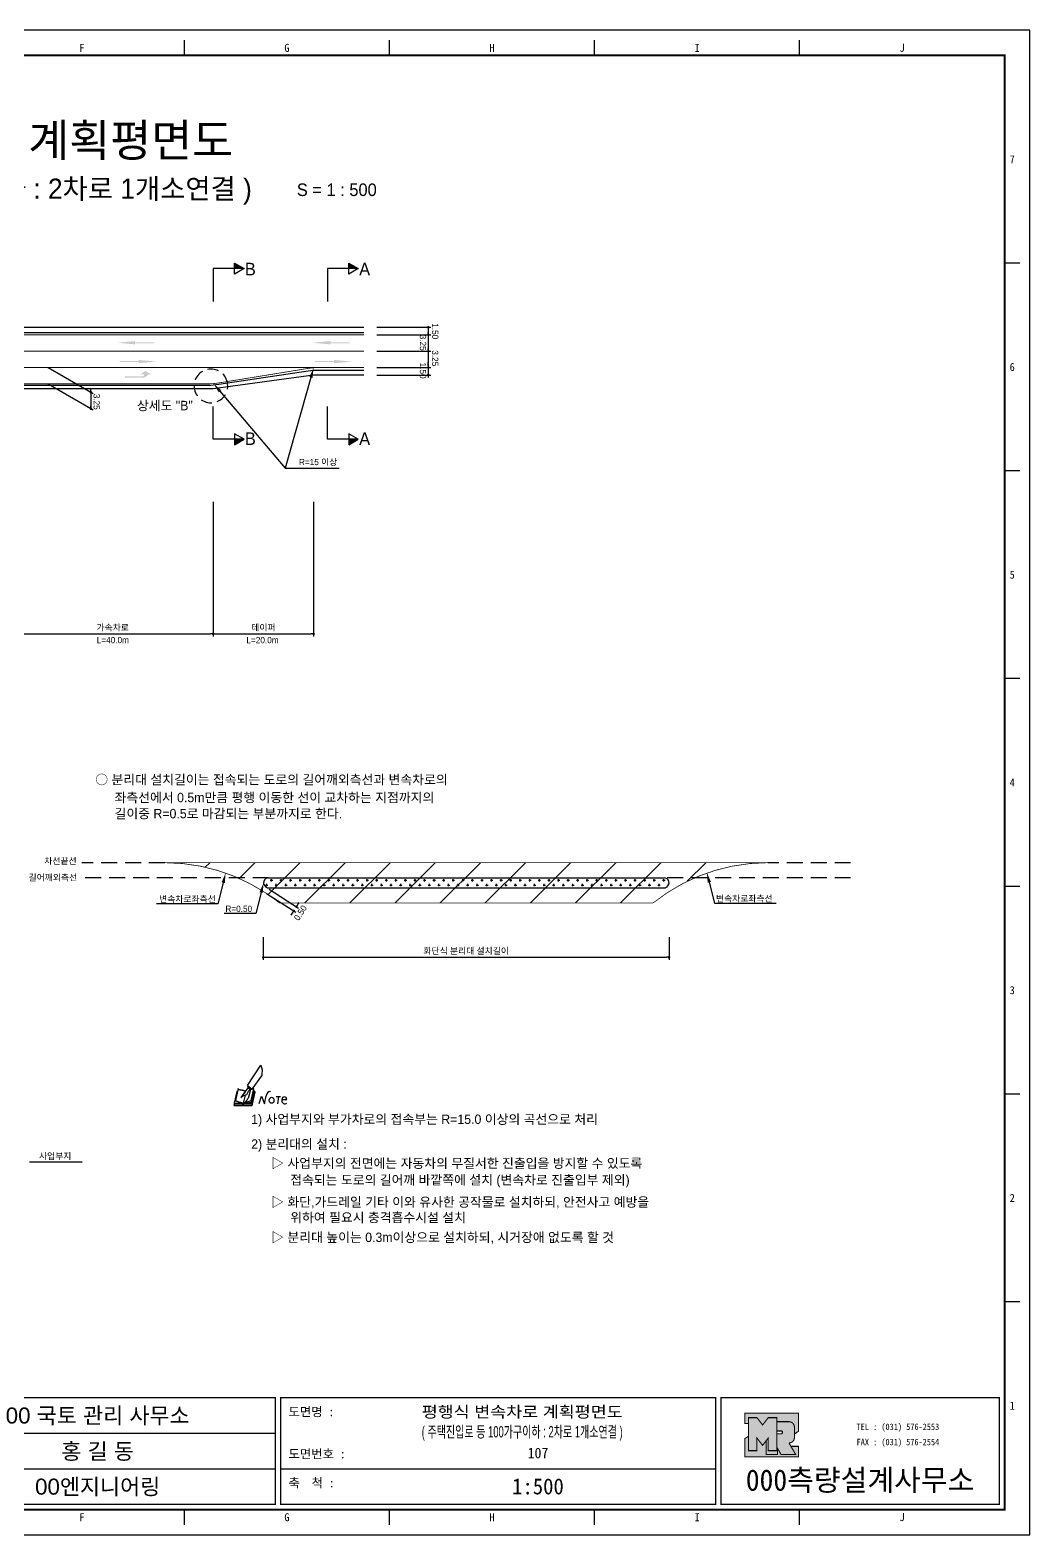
# Model space of a CAD drawing. Header units: millimetres. Extents: x 511 to 935, y -9 to 291.
# Drawn here: x 735.6 to 934.6, y -8.8 to 290.6 of the extents above; entities that cross this region are included whole.
import ezdxf
from ezdxf.enums import TextEntityAlignment as Align

# ---------------------------------------------------------------- set-up
doc = ezdxf.new("R2010")
doc.units = ezdxf.units.MM
doc.linetypes.add('HIDDEN', pattern=[9.525, 6.35, -3.175])
for name, color, linetype in [('CC-GSTR-0004', 4, 'Continuous'), ('CM-LANE-0030', 30, 'Continuous'), ('CZ-DIMT-0002', 7, 'Continuous'), ('CZ-LIN1-0007', 7, 'Continuous'), ('CZ-LIN2-0003', 3, 'Continuous'), ('CZ-LINE-0001', 7, 'Continuous'), ('CZ-TEXT-BOX0', 7, 'Continuous'), ('TITLE', 7, 'Continuous')]:
    doc.layers.add(name, color=color, linetype=linetype)
doc.styles.add('견고딕', font='arial.ttf')
doc.styles.add('돋움', font='')
doc.styles.add('돋음체', font='')
doc.styles.get('돋움').set_extended_font_data('Dotum')
doc.styles.get('돋음체').set_extended_font_data('DotumChe')

# ---------------------------------------------------------------- blocks, each defined once
blk = doc.blocks.new('note')
for p, q in [((0.85, 3.5), (3.53, 7.57)), ((3.53, 7.57), (3.8, 6.64)), ((3.8, 6.64), (3.69, 5.72)), ((1, 3.1), (0.75, 2.77)), ((0.85, 3.5), (1.8, 2.79)), ((1, 3.4), (0.85, 3.21)), ((0.85, 3.21), (1.52, 2.71)), ((1.8, 2.79), (3.74, 5.46)), ((3.69, 5.72), (3.74, 5.46)), ((-1.24, 2.36), (-1.77, 0)), ((-1.77, 0), (1.77, 0)), ((-1.77, 0), (-1.77, -0.3)), ((-1.53, 0.52), (-1.55, 0.54)), ((-1.01, 2.9), (-1.53, 0.52)), ((-1.48, 0.48), (-1.53, 0.52)), ((-1.43, 0.44), (-1.48, 0.48)), ((-1.38, 0.41), (-1.43, 0.44)), ((-1.33, 0.4), (-1.38, 0.41)), ((-1.27, 0.37), (-1.33, 0.4)), ((-1.22, 0.35), (-1.27, 0.37)), ((-1.13, 2.36), (-1.24, 2.36)), ((-1.17, 0.33), (-1.22, 0.35)), ((-1.12, 0.32), (-1.17, 0.33)), ((-1.02, 0.25), (-1.12, 0.32)), ((-0.97, 0.22), (-1.02, 0.25)), ((-1, 2.9), (-1.01, 2.9)), ((-0.98, 2.85), (-1, 2.9)), ((-0.95, 2.8), (-0.98, 2.85)), ((-0.93, 0.21), (-0.97, 0.22)), ((-0.9, 2.75), (-0.95, 2.8)), ((-0.88, 0.19), (-0.93, 0.21)), ((-0.85, 2.72), (-0.9, 2.75)), ((-0.8, 0.18), (-0.88, 0.19)), ((-0.79, 2.69), (-0.85, 2.72)), ((-0.75, 0.17), (-0.8, 0.18)), ((-0.74, 2.68), (-0.79, 2.69)), ((-0.7, 0.16), (-0.75, 0.17)), ((-0.69, 2.65), (-0.74, 2.68)), ((-0.64, 0.15), (-0.7, 0.16)), ((-0.64, 2.65), (-0.69, 2.65)), ((-0.59, 2.63), (-0.64, 2.65)), ((-0.58, 0.14), (-0.64, 0.15)), ((-0.54, 2.62), (-0.59, 2.63)), ((-0.53, 0.13), (-0.58, 0.14)), ((-0.48, 2.61), (-0.54, 2.62)), ((-0.48, 0.12), (-0.53, 0.13)), ((-0.43, 2.61), (-0.48, 2.61)), ((-0.43, 0.11), (-0.48, 0.12)), ((0.75, 2.77), (-0.46, 1.16)), ((0.37, 2.24), (-0.46, 1.16)), ((-0.46, 1.16), (-0.08, 1.47)), ((-0.38, 2.59), (-0.43, 2.61)), ((-0.38, 0.08), (-0.43, 0.11)), ((-0.33, 2.59), (-0.38, 2.59)), ((-0.29, 0.06), (-0.38, 0.08)), ((-0.27, 2.58), (-0.33, 2.59)), ((-0.23, 0.05), (-0.29, 0.06)), ((-0.22, 2.57), (-0.27, 2.58)), ((-0.16, 0.04), (-0.23, 0.05)), ((-0.17, 2.56), (-0.22, 2.57)), ((-0.12, 2.55), (-0.17, 2.56)), ((-0.11, 0.03), (-0.16, 0.04)), ((-0.07, 2.53), (-0.12, 2.55)), ((-0.04, 0.02), (-0.11, 0.03)), ((-0.08, 1.47), (0.72, 1.75)), ((-0.01, 2.51), (-0.07, 2.53)), ((-0.05, -0.3), (-0.05, 0)), ((0, 0), (-0.04, 0.02)), ((0.04, 2.5), (-0.01, 2.51)), ((0.37, 1.63), (0, 0)), ((0, 0), (1.6, 0.53)), ((0, 0), (1.65, 0.18)), ((0, 0.01), (0.06, 0.04)), ((0, -0.3), (0, 0)), ((0.09, 2.48), (0.04, 2.5)), ((0.05, -0.3), (0.05, 0)), ((0.06, 0.04), (0.11, 0.07)), ((0.14, 2.48), (0.09, 2.48)), ((0.11, 0.07), (0.16, 0.09)), ((0.2, 2.47), (0.14, 2.48)), ((0.16, 0.09), (0.21, 0.12)), ((0.26, 2.43), (0.18, 2.46)), ((0.21, 0.12), (0.27, 0.14)), ((0.34, 2.4), (0.26, 2.43)), ((0.27, 0.14), (0.36, 0.19)), ((0.45, 2.37), (0.34, 2.4)), ((0.36, 0.19), (0.41, 0.22)), ((0.41, 0.22), (0.46, 0.27)), ((0.46, 0.27), (0.51, 0.3)), ((0.51, 0.3), (0.56, 0.34)), ((0.56, 0.34), (0.6, 0.4)), ((0.6, 0.4), (0.64, 0.45)), ((0.64, 0.45), (0.67, 0.51)), ((0.67, 0.51), (0.74, 0.58)), ((0.72, 1.75), (1.16, 2.53)), ((0.74, 0.58), (0.79, 0.63)), ((0.79, 0.63), (0.83, 0.68)), ((0.83, 0.68), (0.86, 0.73)), ((0.86, 0.73), (0.89, 0.79)), ((0.89, 0.84), (0.92, 0.89)), ((0.89, 0.79), (0.89, 0.84)), ((0.92, 0.89), (0.96, 0.95)), ((0.96, 0.95), (1.01, 0.97)), ((1.47, 2.74), (1.01, 0.97)), ((1.16, 2.53), (1.37, 2.82)), ((2.13, 2.84), (1.44, 2.63)), ((1.52, 2.71), (1.66, 2.9)), ((1.6, 0.53), (2.13, 2.84)), ((1.65, 0.18), (2.19, 2.48)), ((1.77, 0), (2.3, 2.36)), ((1.77, -0.3), (2.3, 2.07)), ((1.77, -0.38), (2.3, 1.99)), ((1.77, -0.44), (2.3, 1.93)), ((1.77, 0), (1.77, -0.3)), ((2.19, 2.48), (2.04, 2.47)), ((2.3, 2.36), (2.16, 2.36)), ((2.3, 2.36), (2.3, 2.07)), ((3.21, -0.08), (3.68, 1.4)), ((3.68, 1.4), (4.26, -0.14)), ((4.26, -0.14), (4.56, 1.44)), ((6.55, 1.34), (7.46, 1.34)), ((7.01, 1.34), (6.87, -0.11)), ((7.71, 0.77), (7.71, 0.55)), ((7.71, 0.77), (8.67, 0.77)), ((-1.77, -0.3), (1.77, -0.3)), ((-1.77, -0.43), (-1.77, -0.3)), ((-1.77, -0.37), (1.77, -0.37)), ((-1.77, -0.43), (1.77, -0.43))]:
    blk.add_line(p, q)
for centre, major_axis, start_param, end_param in [((0.4, 2.31), (0.0702, 0.0702), 3.283946, 6.425539), ((5.68, 1.23), (-0.806, 0.806), -0.591174, 0.597824), ((5.66, 0.58), (-0.378, 0.378), 3.926991, 10.210176), ((8.3, 0.49), (0.422, 0.422), 2.265602, 4.634911), ((8.19, 0.77), (-0.342, 0.342), 3.926991, 7.068583)]:
    blk.add_ellipse(centre, major_axis=major_axis, ratio=1, start_param=start_param, end_param=end_param)
blk = doc.blocks.new('_Dot')
at = {"color": 0, "linetype": 'ByBlock', "lineweight": -2}
blk.add_line((-0.5, 0), (-1, 0), dxfattribs=at)
at = {"color": 0, "linetype": 'ByBlock', "const_width": 0.5}
blk.add_lwpolyline([(-0.25, 0, 1), (0.25, 0, 1)], format="xyb", close=True, dxfattribs=at)

msp = doc.modelspace()

# ---------------------------------------------------------------- hatches: boundary and pattern name
at = {"layer": 'CM-LANE-0030'}
h = msp.add_hatch(dxfattribs=at)
h.set_pattern_fill('ANSI31', color=256, scale=2, style=0)
h.set_pattern_definition([(45, (-543.4213, -336.681), (-4.490128, 4.490128), [])])
h.paths.add_polyline_path([(762.43, 124.96, -0.170323), (785.23, 116.96), (859.63, 116.96, -0.170323), (882.43, 124.96)])
at = {"layer": 'CZ-LIN1-0007'}
for points in [[(756.49, 228.73), (756.49, 228.51), (760.32, 228.51), (760.32, 228.3), (756.49, 228.3), (756.49, 228.08), (752.84, 228.4)], [(795.38, 228.73), (795.38, 228.51), (799.2, 228.51), (799.2, 228.3), (795.38, 228.3), (795.38, 228.08), (791.73, 228.4)], [(757.22, 224.98), (757.22, 224.76), (753.4, 224.76), (753.4, 224.55), (757.22, 224.55), (757.22, 224.33), (760.87, 224.65)], [(796.1, 224.98), (796.1, 224.76), (792.28, 224.76), (792.28, 224.55), (796.1, 224.55), (796.1, 224.33), (799.75, 224.65)], [(758.05, 221.44, 0.267976), (759.08, 222.13), (759.71, 222.13), (758.53, 222.79), (757.59, 222.14), (758.28, 222.13, -0.504994), (757.97, 221.72), (754.51, 221.7), (754.51, 221.42)]]:
    msp.add_hatch(color=256, dxfattribs=at).paths.add_polyline_path(points)
at = {"layer": 'CZ-LIN2-0003'}
h = msp.add_hatch(dxfattribs=at)
h.set_pattern_fill('CROSS', color=256, scale=0.15, style=0)
h.set_pattern_definition([(0, (-543.4213, -336.6813), (0.9525, 0.9525), [0.47625, -1.42875]), (90, (-543.1832, -336.9194), (-0.9525, 0.9525), [0.47625, -1.42875])])
h.paths.add_polyline_path([(783.07, 121.96, 0.750696), (782.53, 120.12, -0.001926), (782.78, 119.96), (862.08, 119.96, -0.001926), (862.33, 120.12, 0.750696), (861.79, 121.96)])
at = {"layer": 'CZ-LINE-0001'}
for points in [[(776.27, 244.24), (776.27, 243.14), (778.17, 243.14)], [(799.03, 244.24), (799.03, 243.14), (800.93, 243.14)], [(778.17, 209.19), (776.27, 209.19), (776.27, 208.09)], [(800.93, 209.19), (799.03, 209.19), (799.03, 208.09)]]:
    msp.add_hatch(color=256, dxfattribs=at).paths.add_polyline_path(points)
at = {"layer": 'TITLE', "ltscale": 150}
h = msp.add_hatch(color=8, dxfattribs=at)
edge = h.paths.add_edge_path()
edge.add_line((888.56, 15.46), (877.89, 15.46))
edge.add_line((877.89, 15.46), (877.89, 13.38))
edge.add_line((877.89, 13.38), (878.6, 13.38))
edge.add_line((878.6, 13.38), (878.6, 14.55))
edge.add_line((878.6, 14.55), (880.29, 14.55))
edge.add_line((880.29, 14.55), (881.42, 13.1))
edge.add_line((881.42, 13.1), (882.55, 14.55))
edge.add_line((882.55, 14.55), (884.24, 14.55))
edge.add_line((884.24, 14.55), (884.24, 13.75))
edge.add_line((884.24, 13.75), (886.68, 13.75))
edge.add_arc((886.68, 12.69), 1.07, 0, 90, ccw=False)
edge.add_line((887.75, 12.69), (887.75, 11.32))
edge.add_line((887.75, 11.32), (888.56, 11.83))
edge.add_line((888.56, 11.83), (888.56, 15.46))
h.paths.add_polyline_path([(882.11, 9.93), (881.42, 9.05), (880.29, 10.5), (880.29, 7.99), (878.6, 7.99), (878.6, 10.84), (877.89, 10.4), (877.89, 6.77), (888.56, 6.77), (888.56, 8.85), (887.06, 8.85), (888.02, 7.2), (885.11, 7.2), (884.41, 8.41), (884.41, 7.2), (882.11, 7.2)])
msp.add_hatch(color=5, dxfattribs=at).paths.add_polyline_path([(884.24, 14.55), (882.55, 14.55), (881.42, 13.1), (880.29, 14.55), (878.6, 14.55), (878.6, 7.99), (880.29, 7.99), (880.29, 10.5), (881.42, 9.05), (882.55, 10.5), (882.55, 7.99), (884.24, 7.99)])
h = msp.add_hatch(color=161, dxfattribs=at)
edge = h.paths.add_edge_path()
edge.add_arc((886.68, 12.69), 1.07, 360, 450)
edge.add_line((886.68, 13.75), (884.24, 13.75))
edge.add_line((884.24, 13.75), (884.24, 11.9))
edge.add_line((884.24, 11.9), (885.24, 11.9))
edge.add_arc((885.24, 11.79), 0.113, 0, 90, ccw=False)
edge.add_line((885.35, 11.79), (885.35, 11.48))
edge.add_arc((885.24, 11.48), 0.113, 270, 360, ccw=False)
edge.add_line((885.24, 11.36), (884.24, 11.36))
edge.add_line((884.24, 11.36), (884.24, 7.99))
edge.add_line((884.24, 7.99), (882.55, 7.99))
edge.add_line((882.55, 7.99), (882.55, 10.5))
edge.add_line((882.55, 10.5), (882.11, 9.93))
edge.add_line((882.11, 9.93), (882.11, 7.2))
edge.add_line((882.11, 7.2), (884.41, 7.2))
edge.add_line((884.41, 7.2), (884.41, 8.41))
edge.add_line((884.41, 8.41), (885.11, 7.2))
edge.add_line((885.11, 7.2), (888.02, 7.2))
edge.add_line((888.02, 7.2), (886.68, 9.51))
edge.add_arc((886.68, 10.58), 1.07, 270, 360)
edge.add_line((887.75, 10.58), (887.75, 12.69))

# ---------------------------------------------------------------- linework, layer by layer
at = {"color": 0, "linetype": 'ByBlock', "lineweight": -2}
for p, q in [((814.86, 231.22), (814.86, 230.97)), ((814.86, 230.22), (814.86, 230.47)), ((814.86, 229.72), (814.86, 229.47)), ((814.86, 226.97), (814.86, 227.22)), ((814.86, 226.47), (814.86, 226.22)), ((814.86, 223.72), (814.86, 223.97)), ((814.86, 223.72), (814.86, 223.97)), ((814.86, 221.72), (814.86, 221.47)), ((814.86, 221.72), (814.86, 221.47)), ((747.67, 218.82), (747.67, 219.07)), ((747.66, 215.57), (747.66, 215.82)), ((747.67, 218.32), (747.67, 218.07)), ((787.92, 115.15), (787.79, 114.94)), ((788.74, 116.41), (788.87, 116.62)), ((735.45, 65.43), (735.7, 65.43))]:
    msp.add_line(p, q, dxfattribs=at)
at = {"color": 0, "linetype": 'ByBlock', "const_width": 0.25}
for points in [[(814.86, 231.35, 1), (814.86, 231.6, 1)], [(814.86, 230.1, 1), (814.86, 229.85, 1)], [(814.86, 229.85, 1), (814.86, 230.1, 1)], [(814.86, 226.85, 1), (814.86, 226.6, 1)], [(814.86, 226.6, 1), (814.86, 226.85, 1)], [(814.86, 223.6, 1), (814.86, 223.35, 1)], [(814.86, 223.6, 1), (814.86, 223.35, 1)], [(814.86, 221.85, 1), (814.86, 222.1, 1)], [(814.86, 221.85, 1), (814.86, 222.1, 1)], [(747.67, 218.69, 1), (747.67, 218.44, 1)], [(747.67, 218.44, 1), (747.67, 218.69, 1)], [(747.66, 215.44, 1), (747.66, 215.19, 1)], [(787.99, 115.26, 1), (788.13, 115.47, 1)], [(788.67, 116.31, 1), (788.54, 116.1, 1)]]:
    msp.add_lwpolyline(points, format="xyb", close=True, dxfattribs=at)
at = {"layer": 'CC-GSTR-0004'}
for points in [[(632.03, 231.47), (802.03, 231.47)], [(632.03, 230.47), (802.03, 230.47)]]:
    msp.add_lwpolyline(points, dxfattribs=at)
for points in [[(717.28, 205.22, -0.414214), (732.03, 219.97), (770.91, 219.97), (770.91, 219.97, 0.03724), (773.14, 220.14), (790.92, 222.81, -0.03724), (793.15, 222.97), (793.15, 222.97), (802.03, 222.97)], [(802.03, 221.97), (793.06, 221.97), (793.06, 221.97, 0.034174), (791.01, 221.83), (773.05, 219.36), (773.05, 219.36, -0.034174), (771, 219.22), (771, 219.22), (732.03, 219.22, 0.414214), (718.03, 205.22)]]:
    msp.add_lwpolyline(points, format="xyb", dxfattribs=at)
at = {"layer": 'CM-LANE-0030', "const_width": 0.15}
msp.add_lwpolyline([(632.03, 226.72), (802.03, 226.72)], dxfattribs=at)
msp.add_lwpolyline([(859.63, 116.96), (785.23, 116.96, 0.170323), (762.43, 124.96), (882.43, 124.96, 0.170323)], format="xyb", close=True, dxfattribs=at)
at = {"layer": 'CZ-LIN1-0007', "const_width": 0.15}
for points in [[(632.03, 229.97), (802.03, 229.97)], [(732.03, 223.47), (762.64, 223.47)]]:
    msp.add_lwpolyline(points, dxfattribs=at)
msp.add_lwpolyline([(802.03, 223.47), (793.24, 223.47, 0.040295), (790.83, 223.28), (773.23, 220.42), (773.23, 220.42, -0.040295), (770.82, 220.22), (770.82, 220.22), (732.03, 220.22, 0.414214), (717.03, 205.22)], format="xyb", dxfattribs=at)
at = {"layer": 'CZ-LIN1-0007', "linetype": 'HIDDEN', "const_width": 0.15}
msp.add_lwpolyline([(762.64, 223.47), (793.24, 223.47)], dxfattribs=at)
at = {"layer": 'CZ-LIN2-0003'}
for p, q in [((782.78, 119.96), (862.08, 119.96)), ((783.07, 121.96), (861.79, 121.96))]:
    msp.add_line(p, q, dxfattribs=at)
at = {"layer": 'CZ-LIN2-0003', "color": 1}
msp.add_line((788.87, 116.62), (789.15, 117.04), dxfattribs=at)
at = {"layer": 'CZ-LIN2-0003'}
for points in [[(782.78, 119.96, 0.001926), (782.53, 120.12, 0.001926)], [(862.33, 120.12, 0.001926), (862.08, 119.96)]]:
    msp.add_lwpolyline(points, format="xyb", dxfattribs=at)
for centre, start, end in [((783.07, 120.96), 90, 237.5816), ((861.79, 120.96), 302.4184, 90)]:
    msp.add_arc(centre, 1, start, end, dxfattribs=at)
at = {"layer": 'CZ-LINE-0001'}
for p, q in [((778.17, 243.14), (772.03, 243.14)), ((772.03, 243.14), (772.03, 236.6)), ((776.27, 242.04), (776.27, 244.24)), ((776.27, 244.24), (778.17, 243.14)), ((778.17, 243.14), (776.27, 242.04)), ((800.93, 243.14), (794.79, 243.14)), ((794.79, 243.14), (794.79, 236.6)), ((799.03, 242.04), (799.03, 244.24)), ((799.03, 244.24), (800.93, 243.14)), ((800.93, 243.14), (799.03, 242.04)), ((804.63, 231.47), (815.36, 231.47)), ((814.86, 230.97), (814.86, 221.97)), ((804.63, 229.97), (815.36, 229.97)), ((804.63, 229.97), (815.36, 229.97)), ((804.63, 226.72), (815.36, 226.72)), ((739.17, 223.47), (748.17, 218.28)), ((804.63, 223.47), (815.36, 223.47)), ((804.63, 221.97), (815.36, 221.97)), ((804.63, 221.97), (815.36, 221.97)), ((814.86, 223.97), (814.86, 224.47)), ((739.16, 220.22), (748.16, 215.03)), ((747.67, 218.07), (747.67, 215.06)), ((772.03, 209.19), (772.03, 215.73)), ((794.79, 209.19), (794.79, 215.73)), ((778.17, 209.19), (776.27, 210.29)), ((776.27, 210.29), (776.27, 208.09)), ((800.93, 209.19), (799.03, 210.29)), ((799.03, 210.29), (799.03, 208.09)), ((778.17, 209.19), (772.03, 209.19)), ((776.27, 208.09), (778.17, 209.19)), ((800.93, 209.19), (794.79, 209.19)), ((799.03, 208.09), (800.93, 209.19)), ((786.34, 203.42), (797.12, 203.42)), ((772.03, 196.75), (772.03, 169.98)), ((772.03, 196.75), (772.03, 169.98)), ((792.03, 196.75), (792.03, 169.98)), ((732.53, 170.48), (771.53, 170.48)), ((772.53, 170.48), (791.53, 170.48)), ((782.65, 118.85), (788.48, 115.09)), ((783.2, 119.69), (789.02, 115.93)), ((787.79, 114.94), (787.52, 114.52)), ((782, 110.17), (782, 105.64)), ((862.79, 110.17), (862.79, 105.64)), ((782.5, 106.14), (862.29, 106.14)), ((735.7, 65.43), (745.92, 65.43))]:
    msp.add_line(p, q, dxfattribs=at)
at = {"layer": 'CZ-LINE-0001', "linetype": 'HIDDEN', "ltscale": 0.35}
msp.add_line((774.91, 220.2), (774.91, 220.21), dxfattribs=at)
at = {"layer": 'CZ-LINE-0001', "linetype": 'HIDDEN', "ltscale": 0.5}
for p, q in [((762.43, 124.96), (745.91, 124.96)), ((898.95, 124.96), (882.43, 124.96)), ((783.07, 121.96), (745.91, 121.96)), ((898.95, 121.96), (861.79, 121.96))]:
    msp.add_line(p, q, dxfattribs=at)
at = {"layer": 'CZ-LINE-0001'}
for points in [[(773.38, 218.75), (786.34, 203.42)], [(791.49, 221.5), (786.34, 203.42)], [(774.02, 120.97), (772.97, 116.79), (760.74, 116.79)], [(781.58, 119.02), (780.53, 114.84), (774.19, 114.84)]]:
    msp.add_lwpolyline(points, dxfattribs=at)
at = {"layer": 'CZ-LINE-0001', "extrusion": (0, 0, -1)}
msp.add_lwpolyline([(-870.81, 121.07), (-871.86, 116.89), (-884.09, 116.89)], dxfattribs=at)
at = {"layer": 'CZ-LINE-0001', "linetype": 'HIDDEN', "ltscale": 0.35}
msp.add_arc((771.59, 219.81), 3.35, 6.7667, 6.749, dxfattribs=at)
at = {"layer": 'CZ-LINE-0001'}
for points in [[(791.17, 221.59), (792.03, 223.42), (791.81, 221.41)], [(773.13, 218.53), (772.09, 220.28), (773.64, 218.96)], [(773.7, 121.05), (774.51, 122.91), (774.35, 120.89)], [(781.26, 119.11), (782.07, 120.96), (781.9, 118.94)]]:
    msp.add_solid(points, dxfattribs=at)
at = {"layer": 'CZ-LINE-0001', "extrusion": (0, 0, -1)}
msp.add_solid([(-871.13, 121.15), (-870.32, 123.01), (-870.49, 120.99)], dxfattribs=at)
at = {"layer": 'TITLE', "color": 7, "linetype": 'Continuous'}
for p, q in [((766.31, 285.56), (766.31, 288.59)), ((807.13, 285.56), (807.13, 288.59)), ((847.96, 285.56), (847.96, 288.59)), ((888.78, 285.56), (888.78, 288.59)), ((932.63, 244.23), (929.61, 244.23)), ((932.63, 202.9), (929.61, 202.9)), ((932.63, 161.58), (929.61, 161.58)), ((932.63, 120.25), (929.61, 120.25)), ((932.63, 78.92), (929.61, 78.92)), ((932.63, 37.59), (929.61, 37.59)), ((766.31, -6.76), (766.31, -3.74)), ((807.13, -6.76), (807.13, -3.74)), ((847.96, -6.76), (847.96, -3.74)), ((888.78, -6.76), (888.78, -3.74))]:
    msp.add_line(p, q, dxfattribs=at)
at = {"layer": 'TITLE', "ltscale": 150}
for p, q in [((697.77, 11.47), (784.38, 11.47)), ((697.77, 4.4), (784.38, 4.4)), ((785.44, 4.4), (872.05, 4.4))]:
    msp.add_line(p, q, dxfattribs=at)
at = {"layer": 'TITLE'}
msp.add_line((929.72, -3.74), (520.86, -3.74), dxfattribs=at)
msp.add_lwpolyline([(511.28, -8.77), (934.64, -8.77), (934.64, 290.6), (511.28, 290.6)], close=True, dxfattribs=at)
at = {"layer": 'TITLE', "linetype": 'Continuous', "const_width": 0.403}
msp.add_lwpolyline([(521.36, -3.74), (521.36, 285.56), (929.61, 285.56), (929.61, -3.74)], close=True, dxfattribs=at)
at = {"layer": 'TITLE', "ltscale": 150}
for points, const_width in [([(784.38, -2.68), (697.77, -2.68), (697.77, 18.54), (784.38, 18.54)], 0.265), ([(785.44, 18.54), (872.05, 18.54), (872.05, -2.68), (785.44, -2.68)], 0.265), ([(928.55, 18.54), (928.55, -2.68), (873.11, -2.68), (873.11, 18.54), (928.55, 18.54)], 0.265), ([(884.24, 14.55), (882.55, 14.55), (881.42, 13.1), (880.29, 14.55), (878.6, 14.55), (878.6, 7.99), (880.29, 7.99), (880.29, 10.5), (881.42, 9.05), (882.55, 10.5), (882.55, 7.99), (884.24, 7.99)], 0.212), ([(882.11, 9.93), (881.42, 9.05), (880.29, 10.5), (880.29, 7.99), (878.6, 7.99), (878.6, 10.84), (877.89, 10.4), (877.89, 6.77), (888.56, 6.77), (888.56, 8.85), (887.06, 8.85), (888.02, 7.2), (885.11, 7.2), (884.41, 8.41), (884.41, 7.2), (882.11, 7.2)], 0.212)]:
    msp.add_lwpolyline(points, close=True, dxfattribs=dict(at, const_width=const_width))
at = {"layer": 'TITLE', "ltscale": 150, "const_width": 0.212}
for points in [[(888.56, 15.46), (877.89, 15.46), (877.89, 13.38), (878.6, 13.38), (878.6, 14.55), (880.29, 14.55), (881.42, 13.1), (882.55, 14.55), (884.24, 14.55), (884.24, 13.75), (886.68, 13.75, -0.414214), (887.75, 12.69), (887.75, 11.32), (888.56, 11.83)], [(887.75, 12.69, 0.414214), (886.68, 13.75), (884.24, 13.75), (884.24, 11.9), (885.24, 11.9, -0.414214), (885.35, 11.79), (885.35, 11.48, -0.414214), (885.24, 11.36), (884.24, 11.36), (884.24, 7.99), (882.55, 7.99), (882.55, 10.5), (882.11, 9.93), (882.11, 7.2), (884.41, 7.2), (884.41, 8.41), (885.11, 7.2), (888.02, 7.2), (886.68, 9.51, 0.414214), (887.75, 10.58)]]:
    msp.add_lwpolyline(points, format="xyb", close=True, dxfattribs=at)

# ---------------------------------------------------------------- block references
at = {"layer": 'CZ-LINE-0001', "xscale": 0.5, "yscale": 0.5, "zscale": 0.5}
for p in [(772.03, 170.48), (792.03, 170.48), (862.79, 106.14)]:
    msp.add_blockref('_Dot', p, dxfattribs=at)
at = {"layer": 'CZ-LINE-0001', "xscale": 0.5, "yscale": 0.5, "zscale": 0.5, "rotation": 180}
for p in [(772.03, 170.48), (782, 106.14)]:
    msp.add_blockref('_Dot', p, dxfattribs=at)
at = {"layer": 'CZ-TEXT-BOX0'}
msp.add_blockref('note', (778, 77.11), dxfattribs=at)

# ---------------------------------------------------------------- texts
at = {"layer": 'CZ-DIMT-0002', "style": '돋움'}
for s, height, p in [('B', 2.5, (779.43, 243.06)), ('A', 2.5, (802.19, 243.06)), ('상세도 "B"', 1.875, (762.41, 215.91)), ('B', 2.5, (779.43, 209.32)), ('A', 2.5, (802.19, 209.32)), ('R=15 이상', 1.25, (792.93, 204.68)), ('L=40.0m', 1.25, (752.06, 169.25)), ('L=20.0m', 1.25, (781.86, 169.25)), ('차선끝선', 1.25, (741.63, 125.3))]:
    msp.add_text(s, height=height, dxfattribs=at).set_placement(p, align=Align.MIDDLE_CENTER)
for s, p in [('1.50', (815.61, 232.28)), ('3.25', (813.18, 230.01)), ('3.25', (815.61, 226.9)), ('1.50', (813.18, 224.45))]:
    msp.add_text(s, height=1.25, rotation=270, dxfattribs=at).set_placement(p)
for s, p in [('○ 분리대 설치길이는 접속되는 도로의 길어깨외측선과 변속차로의', (748.55, 141.49)), ('좌측선에서 0.5m만큼 평행 이동한 선이 교차하는 지점까지의', (752.4, 137.93)), ('길이중 R=0.5로 마감되는 부분까지로 한다.', (752.4, 134.73)), ('1) 사업부지와 부가차로의 접속부는 R=15.0 이상의 곡선으로 처리', (779.6, 73.92)), ('2) 분리대의 설치 :', (779.6, 68.98)), ('▷ 사업부지의 전면에는 자동차의 무질서한 진출입을 방지할 수 있도록', (783.58, 65.17)), ('접속되는 도로의 길어깨 바깥쪽에 설치 (변속차로 진출입부 제외)', (787.37, 61.85)), ('▷ 화단,가드레일 기타 이와 유사한 공작물로 설치하되, 안전사고 예방을', (783.58, 57.45)), ('위하여 필요시 충격흡수시설 설치', (787.37, 54.38)), ('▷ 분리대 높이는 0.3m이상으로 설치하되, 시거장애 없도록 할 것', (783.58, 50.43))]:
    msp.add_text(s, height=1.875, dxfattribs=at).set_placement(p, align=Align.MIDDLE_LEFT)
for s, p in [('길어깨외측선', (735.28, 121.39)), ('변속차로좌측선', (761.28, 117.1)), ('변속차로좌측선', (872.14, 117.2)), ('R=0.50', (774.47, 115.16)), ('사업부지', (737.36, 65.96))]:
    msp.add_text(s, height=1.25, dxfattribs=at).set_placement(p)
at = {"layer": 'CZ-DIMT-0002', "char_height": 1.25, "attachment_point": 5, "style": '돋움'}
for s, insert, rotation in [('3.25', (748.83, 216.67), 270), ('\\A1;0.50', (789.4, 114.98), 57.1401)]:
    msp.add_mtext(s, dxfattribs=dict(at, insert=insert, rotation=rotation))
at = {"layer": 'CZ-LINE-0001', "char_height": 1.25, "attachment_point": 5, "style": '돋움'}
for s, insert in [('\\A1;가속차로', (752.03, 171.68)), ('\\A1;테이퍼', (782.03, 171.67)), ('\\A1;화단식 분리대 설치길이', (822.4, 107.33))]:
    msp.add_mtext(s, dxfattribs=dict(at, insert=insert))
at = {"layer": 'TITLE', "color": 3, "linetype": 'Continuous', "style": '돋음체'}
for s, p in [('F', (745.9, 287.07)), ('G', (786.72, 287.07)), ('H', (827.55, 287.07)), ('I', (868.37, 287.07)), ('J', (909.2, 287.07)), ('7', (931.12, 264.9)), ('6', (931.12, 223.57)), ('5', (931.12, 182.25)), ('4', (931.12, 140.92)), ('3', (931.12, 99.59)), ('2', (931.12, 58.26)), ('1', (931.12, 16.93)), ('F', (745.9, -5.25)), ('G', (786.72, -5.25)), ('H', (827.55, -5.25)), ('I', (868.37, -5.25)), ('J', (909.2, -5.25))]:
    msp.add_text(s, height=1.59, dxfattribs=at).set_placement(p, align=Align.MIDDLE)
at = {"layer": 'TITLE', "style": '돋움'}
for s, height, p in [('평행식 변속차로 계획평면도', 6.5, (724.7, 268.68)), ('( 주택진입로 등 100가구이하 : 2차로 1개소연결 )', 4, (724.74, 259.06))]:
    msp.add_text(s, height=height, dxfattribs=at).set_placement(p, align=Align.MIDDLE_CENTER)
msp.add_text('S = 1 : 500', height=2.5, dxfattribs=at).set_placement((788.69, 258.84), align=Align.MIDDLE_LEFT)
at = {"layer": 'TITLE', "color": 7, "linetype": 'Continuous', "style": '견고딕'}
for s, height, p in [('00 국토 관리 사무소', 3.1832, (749.03, 15.01)), ('홍 길 동', 3.183, (749.03, 7.93)), ('00엔지니어링', 3.183, (749.03, 0.86))]:
    msp.add_text(s, height=height, dxfattribs=at).set_placement(p, align=Align.MIDDLE)
at = {"layer": 'TITLE', "style": '돋음체'}
for s, p in [('도면명 :', (787.03, 14.83)), ('도면번호 :', (787.03, 6.44)), ('축  척 :', (787.03, 0.68))]:
    msp.add_text(s, height=1.804, dxfattribs=at).set_placement(p)
at = {"layer": 'TITLE', "style": '돋움'}
for s, width, p, p2 in [('평행식 변속차로 계획평면도', 1.010039, (813.56, 14.58), (853.56, 14.58)), ('( 주택진입로 등 100가구이하 : 2차로 1개소연결 )', 0.572675, (813.56, 10.62), (853.56, 10.62))]:
    msp.add_text(s, height=2.25, dxfattribs=dict(at, width=width)).set_placement(p, p2, align=Align.FIT)
at = {"layer": 'TITLE', "color": 180, "style": '돋음체'}
for s, p in [('TEL : (031) 576-2553', (900.13, 12.1)), ('FAX : (031) 576-2554', (900.13, 9.07))]:
    msp.add_text(s, height=1.2733, dxfattribs=at).set_placement(p)
at = {"layer": 'TITLE', "linetype": 'Continuous', "style": '돋음체'}
for s, height, p in [('107', 2.122, (836.7, 7.5)), ('1:500', 3.183, (836.7, 0.86))]:
    msp.add_text(s, height=height, dxfattribs=at).set_placement(p, align=Align.MIDDLE)
at = {"layer": 'TITLE', "color": 180, "style": '돋음체'}
msp.add_text('000측량설계사무소', height=4.244, dxfattribs=at).set_placement((900.83, 0.01), align=Align.CENTER)

doc.saveas('drawing.dxf')
